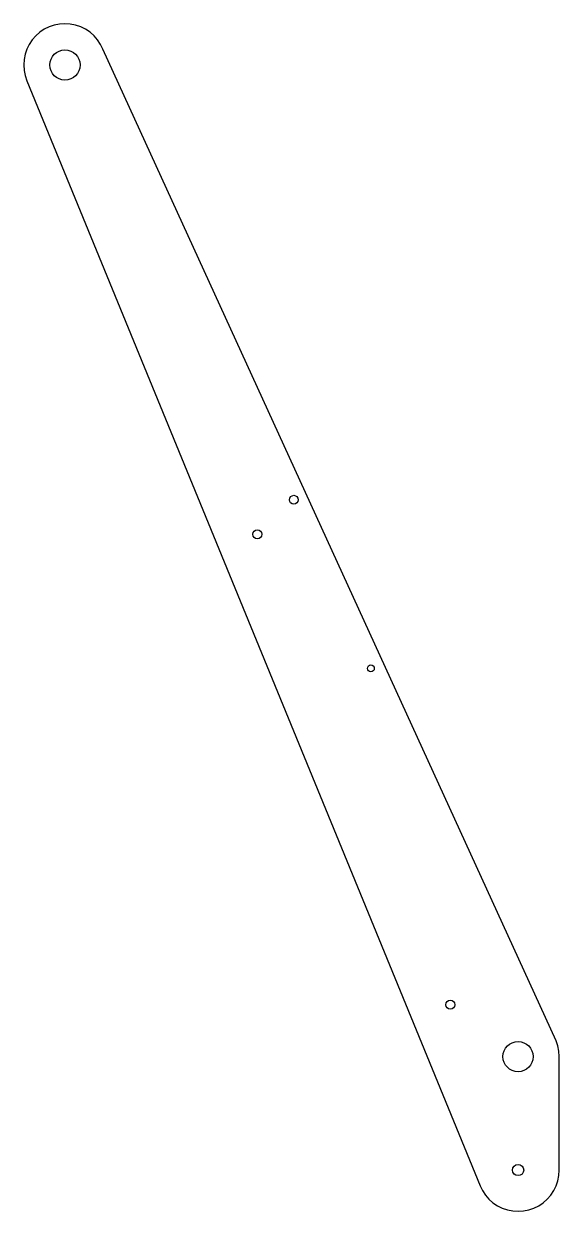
# Model space of a CAD drawing. Header units: millimetres. Extents: x -30 to 360, y 25 to 889.
import ezdxf

# ---------------------------------------------------------------- set-up
doc = ezdxf.new("R2010")
doc.units = ezdxf.units.MM

msp = doc.modelspace()

# ---------------------------------------------------------------- linework, layer by layer
at = {"layer": 'CUT'}
for p, q in [((-18.263, 882.854), (-21.213, 880.267)), ((-15, 885.034), (-18.263, 882.854)), ((-11.48, 886.77), (-15, 885.034)), ((-7.765, 888.031), (-11.48, 886.77)), ((-3.916, 888.797), (-7.765, 888.031)), ((0, 889.053), (-3.916, 888.797)), ((3.916, 888.797), (0, 889.053)), ((7.765, 888.031), (3.916, 888.797)), ((11.48, 886.77), (7.765, 888.031)), ((15, 885.034), (11.48, 886.77)), ((18.263, 882.854), (15, 885.034)), ((21.213, 880.267), (18.263, 882.854)), ((-25.981, 874.053), (-27.716, 870.534)), ((-23.801, 877.316), (-25.981, 874.053)), ((-21.213, 880.267), (-23.801, 877.316)), ((23.801, 877.316), (21.213, 880.267)), ((25.981, 874.053), (23.801, 877.316)), ((27.716, 870.534), (25.981, 874.053)), ((-28.978, 866.818), (-29.743, 862.969)), ((-27.716, 870.534), (-28.978, 866.818)), ((357.716, 148.981), (27.716, 870.534)), ((-29.743, 862.969), (-30, 859.053)), ((-30, 859.053), (-29.743, 855.138)), ((-29.743, 855.138), (-28.978, 851.289)), ((-28.978, 851.289), (-27.716, 847.573)), ((-27.716, 847.573), (302.284, 43.52)), ((358.978, 145.265), (357.716, 148.981)), ((359.743, 141.416), (358.978, 145.265)), ((360, 137.5), (359.743, 141.416)), ((360, 55), (360, 137.5)), ((359.743, 51.084), (360, 55)), ((302.284, 43.52), (304.019, 40)), ((355.981, 40), (357.716, 43.52)), ((357.716, 43.52), (358.978, 47.235)), ((358.978, 47.235), (359.743, 51.084)), ((304.019, 40), (306.199, 36.737)), ((306.199, 36.737), (308.787, 33.787)), ((351.213, 33.787), (353.801, 36.737)), ((353.801, 36.737), (355.981, 40)), ((308.787, 33.787), (311.737, 31.199)), ((311.737, 31.199), (315, 29.019)), ((315, 29.019), (318.519, 27.284)), ((318.519, 27.284), (322.235, 26.022)), ((322.235, 26.022), (326.084, 25.257)), ((333.916, 25.257), (337.765, 26.022)), ((337.765, 26.022), (341.481, 27.284)), ((341.481, 27.284), (345, 29.019)), ((345, 29.019), (348.263, 31.199)), ((348.263, 31.199), (351.213, 33.787)), ((326.084, 25.257), (330, 25)), ((330, 25), (333.916, 25.257))]:
    msp.add_line(p, q, dxfattribs=at)
for centre, radius in [((0, 859.053), 11), ((166.688, 542.673), 3.25), ((140.157, 517.558), 3.25), ((222.788, 420.009), 2.5), ((280.641, 175.265), 3.25), ((330, 137.5), 11), ((330, 55), 4.1)]:
    msp.add_circle(centre, radius, dxfattribs=at)

doc.saveas('drawing.dxf')
